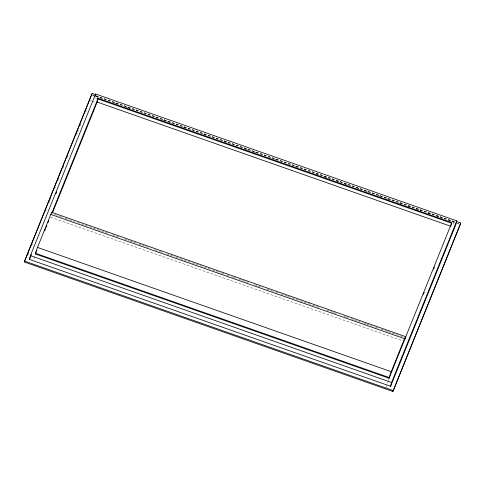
<?xml version="1.0" encoding="UTF-8"?>
<svg xmlns="http://www.w3.org/2000/svg" width="485" height="485" viewBox="0 0 485 485"><rect width="100%" height="100%" fill="white"/><g stroke="black" fill="none" stroke-linecap="round" stroke-linejoin="round"><path stroke-width="0.36" stroke-dasharray="2.42 1.82" d="M34.108 258.675L34.629 256.662M388.352 380.925L386.757 385.605M388.527 380.252L389.049 378.239M27.803 255.346L28.7 253.085M31.476 246.247L32.319 244.143M45.408 211.678L46.257 209.569M49.088 202.554L49.937 200.444M50.222 199.747L51.07 197.637M54.472 189.217L55.32 187.113M58.151 180.093L59 177.989M62.965 168.162L63.814 166.058M67.215 157.637L68.064 155.527M76.387 134.939L77.236 132.835M77.521 132.138L78.364 130.035M79.958 126.051L80.807 123.948M85.427 112.538L86.275 110.434M385.684 388.267L386.484 386.272M96.133 95.866L455.397 222.081M96.145 95.945L455.506 222.191M92.417 95.175L95.272 96.175M95.988 96.43L454.542 222.391M457.397 223.397L458.822 223.894M93.09 95.563L95.236 96.315M95.951 96.57L100.947 98.322M113.805 102.838L115.945 103.596M116.661 103.845L118.091 104.348M125.948 107.106L128.088 107.858M128.804 108.113L130.235 108.61M162.372 119.904L164.518 120.656M167.373 121.662L171.66 123.166M183.087 127.179L185.228 127.931M203.803 134.46L205.943 135.212M224.513 141.735L226.659 142.487M245.228 149.01L247.368 149.762M253.794 152.023L255.941 152.775M274.51 159.298L276.65 160.05M295.226 166.573L297.366 167.331M315.935 173.854L318.081 174.606M324.507 176.861L326.647 177.613M336.651 181.129L338.791 181.881M345.223 184.142L347.363 184.894M357.36 188.404L359.506 189.156M365.933 191.417L368.079 192.169M378.076 195.679L380.216 196.437M386.648 198.692L388.788 199.444M398.791 202.96L400.931 203.712M407.358 205.967L409.504 206.725M415.93 208.98L421.647 210.987M428.073 213.248L430.213 214M436.645 216.255L442.356 218.268M448.783 220.523L452.359 221.778M453.069 222.027L454.5 222.53M457.355 223.536L458.786 224.034M95.351 98.031L96.776 98.534M452.966 223.664L454.39 224.167M90.228 100.637L91.568 101.104M92.241 101.341L94.921 102.28M54.532 214.455L59.534 216.213M60.249 216.462L62.395 217.219M65.251 218.22L74.544 221.481M77.4 222.488L108.125 233.285M112.417 234.788L120.274 237.553M124.56 239.056L129.568 240.815M130.277 241.063L133.139 242.07M133.854 242.318L135.994 243.076M138.855 244.076L141.711 245.083M142.426 245.331L145.288 246.338M146.003 246.586L150.289 248.096M154.576 249.599L159.577 251.357M160.292 251.612L162.439 252.364M166.725 253.867L175.297 256.88M176.013 257.135L187.446 261.148M188.162 261.403L211.745 269.684M212.46 269.939L221.033 272.946M221.748 273.2L223.894 273.952M226.75 274.959L228.896 275.71M231.751 276.717L233.182 277.214M233.897 277.469L236.037 278.22M238.899 279.227L241.754 280.227M242.47 280.482L245.331 281.482M246.047 281.736L248.187 282.488M254.619 284.75L257.474 285.75M258.19 286.004L262.482 287.508M266.768 289.018L275.341 292.031M276.056 292.279L278.202 293.031M281.058 294.037L287.49 296.299M288.205 296.547L311.788 304.829M312.504 305.083L320.361 307.842M326.793 310.103L333.225 312.364M333.941 312.613L336.081 313.365M343.944 316.129L345.375 316.632M346.084 316.881L348.23 317.633M351.091 318.639L353.947 319.645M354.662 319.894L357.518 320.9M358.233 321.149L363.235 322.907M363.95 323.155L366.096 323.913M366.812 324.162L369.667 325.168M370.382 325.417L375.384 327.175M376.099 327.423L378.245 328.181M381.101 329.182L387.533 331.443M388.249 331.691L403.253 336.966M50.701 217.225L402.277 340.737"/><path stroke-width="0.73" d="M456.464 221.512L460.75 223.015L460.507 223.949L392.899 391.498L24.25 261.985L92.101 93.502L95.672 94.757M29.421 259.396L30.397 255.625L95.612 94.005L456.797 220.893L455.821 224.67L390.607 386.284L29.421 259.396L31.404 254.479M51.956 212.751L98.146 98.279L451.868 222.548L389.049 378.239L35.326 253.97L37.321 247.877L50.816 214.425A5.614 0.352 -70.6 0 1 51.834 212.757M92.101 93.502L24.25 261.985M94.963 96.521L95.612 94.005M97.103 102.317L98.146 98.279M389.049 378.239L391.043 372.14L404.538 338.688A5.614 0.352 -70.6 0 1 405.399 337.718L405.072 338.979M390.607 386.284L391.583 382.513L456.797 220.893M392.899 391.498L460.75 223.015M451.177 225.24L451.699 223.221M55.793 194.048L56.642 191.939M35.326 253.97L36.733 250.478M44.626 230.915L45.475 228.823M46.039 227.423L46.881 225.325M48.009 222.53L48.858 220.439M52.398 213.012L97.17 102.056L450.892 226.325M423.405 294.443L424.26 292.334M433.608 269.163L434.457 267.053M97.491 98.782L451.541 223.167M51.834 212.351L405.557 336.62M50.816 214.425L404.538 338.688M37.503 247.423L391.225 371.686M35.502 253.297L389.225 377.56M30.397 255.625L391.583 382.513M24.492 261.051L393.141 390.564"/></g></svg>
